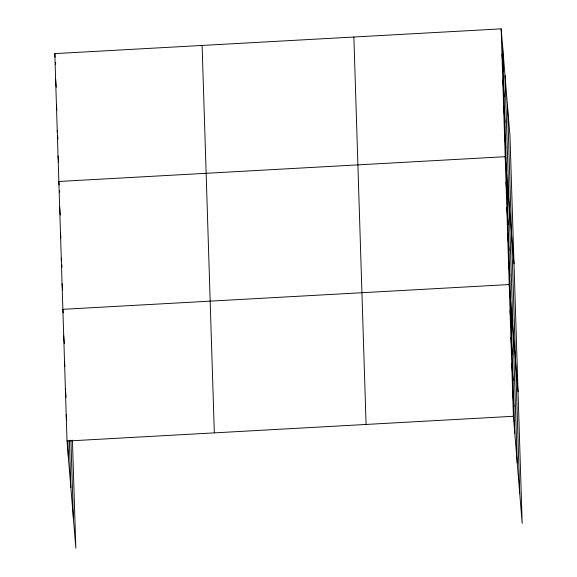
<?xml version="1.0" encoding="UTF-8"?>
<svg xmlns="http://www.w3.org/2000/svg" width="577" height="577" viewBox="0 0 577 577"><rect width="100%" height="100%" fill="white"/><g stroke="black" fill="none" stroke-linecap="round" stroke-linejoin="round"><path stroke-width="0.87" d="M72.428 440.136L75.832 548.15L67.026 441.044L54.815 53.618L501.168 28.85L509.974 135.956L522.185 523.382L513.386 416.277L501.168 28.85M67.026 441.044L513.386 416.277M501.976 54.418L503.36 71.303M502.776 79.987L504.168 96.878M503.584 105.562L504.976 122.447M504.392 131.13L505.777 148.015M514.006 263.804L505.2 156.699L58.84 181.474L59.135 185.022M506.007 182.267L507.392 199.159M506.808 207.843L508.2 224.727M507.616 233.411L509.008 250.295M508.424 258.979L509.808 275.864M518.038 391.653L509.231 284.548L62.871 309.322L63.167 312.878M510.061 310.895L511.446 327.779M510.89 337.242L512.282 354.127M511.72 363.582L513.112 380.467M512.549 389.929L513.941 406.814M54.815 53.618L55.103 57.173M55.543 62.511L55.688 64.285M55.616 79.193L56.272 87.192M56.423 104.762L56.863 110.092M57.231 130.33L57.375 132.111M57.671 135.66L57.96 139.216M58.039 155.898L58.551 162.123M59.575 190.36L59.719 192.134M59.647 207.042L60.304 215.041M60.455 232.61L60.895 237.94M61.263 258.179L61.479 260.847M61.775 264.403L61.991 267.064M62.071 283.754L62.583 289.971M63.708 335.663L64.364 343.661M64.537 362.01L64.898 366.453M65.367 388.357L65.511 390.131M65.655 391.913L66.095 397.243M66.196 414.697L66.636 420.034M507.522 106.182L519.74 493.609M505.005 75.508L517.216 462.934M502.553 45.734L514.771 433.161M353.867 37.022L366.085 424.448M202.109 45.446L214.327 432.873M70.921 440.222L73.387 518.377M69.37 440.28L70.863 487.702M67.862 440.366L68.418 457.929"/></g></svg>
